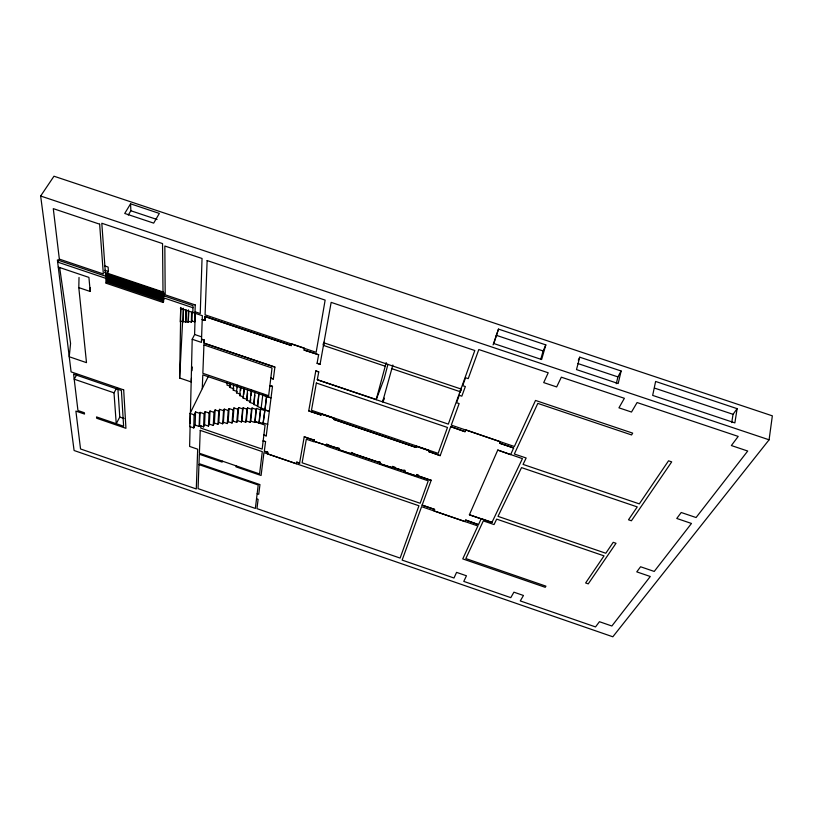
<?xml version="1.0" encoding="UTF-8"?>
<svg xmlns="http://www.w3.org/2000/svg" width="813" height="813" viewBox="0 0 813 813"><rect width="100%" height="100%" fill="white"/><g stroke="black" fill="none" stroke-linecap="round" stroke-linejoin="round"><path stroke-width="1.22" d="M191.441 378.197L191.167 381.937L179.653 378.015L180.801 307.405L180.201 321.918M182.63 320.83L179.653 378.015M180.659 321.054L183.077 321.867L183.26 308.229L182.793 309.103M183.077 321.867L183.514 308.94M183.352 321.348L185.771 322.161L185.964 309.773M185.771 322.161L186.268 310.403M186.086 321.552L188.199 322.273L188.433 309.885M188.199 322.273L188.89 311.399M59.654 267.599L70.568 343.401L69.247 356.755L86.493 362.649L78.8 287.619L79.024 277.477M188.697 321.318L191.34 322.212L191.563 312.304M192.173 312.324L191.97 320.993L194.683 321.907L194.998 321.308M208.697 375.606L190.069 413.421L189.764 426.551L193.758 427.923L195.14 425.067L195.547 411.937L199.592 413.319L199.124 426.439L195.14 425.067M190.11 426.195L189.622 446.428L197.681 449.203L196.289 488.959L80.538 448.959L75.894 411.093L84.532 414.061L84.379 412.74L77.946 410.535L73.597 374.132L121.391 390.494L123.627 426.236L96.534 416.917L96.656 418.238L125.934 428.309L123.688 389.844M190.171 423.664L192.203 339.265L194.642 334.509L201.543 336.846M192.844 312.497L193.006 305.678L163.037 295.566L162.539 243.585L101.798 223.25L105.619 276.196L57.388 259.926L71.097 371.887L123.637 389.864M194.683 321.907L194.947 312.009M195.232 312.639L194.602 334.489M193.758 427.923L194.134 414.813L195.547 411.937M78.8 287.619L90.192 291.471L90.314 287.68M180.344 308.279L202.356 315.708L201.421 342.385L192.203 339.265M199.581 425.484L200.059 412.364L204.114 413.746L203.565 426.855L199.581 425.484L199.124 426.439M200.862 425.606L200.76 428.065L262.162 449.111L265.079 425.108L254.317 421.429M202.264 388.665L202.793 374.864L271.044 397.882L266.461 396.52M204.195 340.027L204.083 343.086L274.896 367.08L203.992 343.259L204.195 340.027L201.614 339.153M204.866 320.403L202.224 319.509L204.866 320.403L205.1 316.43L291.298 345.525L205.008 316.603M204.957 320.231L205.1 316.43M204.561 424.782L205.13 411.663L209.073 413.004L208.443 426.114L204.561 424.782L203.565 426.855M209.388 424.132L210.028 411.012L213.971 412.354L213.26 425.453L209.388 424.132L208.443 426.114M214.398 423.055L215.13 409.925L218.748 411.165L217.955 424.264L214.398 423.055L213.26 425.453M218.809 422.465L219.612 409.346L223.545 410.687L222.671 423.786L218.809 422.465L217.955 424.264M223.402 422.242L224.276 409.132L228.209 410.474L227.264 423.563L223.402 422.242L222.671 423.786M227.173 382.598L227 385.108L230.567 386.317L230.008 387.496L233.88 388.817L233.25 390.169L237.132 391.49L236.492 392.842L240.384 394.173L239.713 395.616L243.605 396.937L243.097 398.045L247 399.376L246.603 400.23L250.506 401.551L250.069 402.496L253.981 403.827L253.666 404.508L257.68 405.88L257.406 406.48L265.048 409.579L263.066 423.553L259.225 422.232L260.699 409.183L264.621 410.524M222.234 461.083L222.162 462.099L199.348 454.254L198.992 463.603L259.957 484.599L258.747 494.284L257.152 493.725M191.98 370.728L192.254 366.988M230.008 387.496L230.272 383.746M228.148 421.683L229.103 408.573L233.036 409.915L232.01 423.004L228.148 421.683L227.264 423.563M233.25 390.169L233.626 385.179M232.914 421.032L233.961 407.933L237.884 409.264L236.776 422.354L232.914 421.032L232.01 423.004M236.492 392.842L237.101 385.372M237.437 387.75L237.64 385.26M237.569 420.646L238.687 407.547L242.609 408.878L241.42 421.967L237.569 420.646L236.776 422.354M239.713 395.616L240.455 386.917M240.709 390.443L240.922 387.953M236.146 465.869L236.055 466.875L261.085 475.483L263.94 452.628L418.939 505.767L400.118 558.084L256.959 508.623L258.117 499.355L256.532 498.806M243.097 398.045L243.991 388.126M243.829 394.457L244.286 389.498M241.888 420.941L243.087 407.852L247 409.183L245.75 422.262L241.888 420.941L241.42 421.967M246.603 400.23L247.538 390.331M247 399.376L247.579 393.187M246.329 420.982L247.599 407.892L251.512 409.234L250.18 422.293L246.329 420.982L245.75 422.262M250.069 402.496L251.298 390.149M250.506 401.551L250.75 399.081M251.115 395.382L251.613 390.433M250.719 421.104L252.06 408.024L256.085 409.396L254.682 422.455L250.719 421.104L250.18 422.293M253.666 404.508L254.947 392.191M253.981 403.827L254.876 395.199M255.099 421.52L256.512 408.451L260.434 409.793L258.951 422.831L255.099 421.52L254.682 422.455M257.406 406.48L258.89 392.953L258.493 393.817M257.68 405.88L258.89 394.803M261.125 408.238L262.863 394.305M263.066 423.553L264.855 410.006L269.357 411.348L264.926 409.833L266.532 396.348M265.048 409.579L266.654 396.094L262.477 395.169M264.327 451.225L267.721 452.191L264.327 451.225L265.577 441.622L263.148 440.981L265.577 441.622M266.247 435.849L263.869 435.036L266.247 435.849L272.487 386.338L269.886 385.657L272.487 386.338M273.351 379L270.8 378.136L273.351 379L274.896 367.08M267.721 452.191L267.457 453.827L296.41 463.756L296.735 462.14L299.621 463.125L296.735 462.14M769.088 439.803L772.35 415.839L53.983 176.218L40.65 196.014L74.095 450.514L612.829 636.782L769.088 439.803L40.65 196.014M291.217 345.708L291.542 343.808L304.418 348.157L304.072 350.047L318.625 354.753L304.072 350.047M737.127 408.665L734.871 422.892L652.666 395.403L655.613 381.46L737.127 408.665L733.041 414.325L731.72 422.587M299.55 463.298L304.225 436.825L314.245 440.24L304.225 436.825M333.696 419.406L416.043 447.435L333.696 419.406L333.96 418.278L321.155 413.919L320.891 415.047L308.727 410.911L315.79 370.921L318.747 371.917L317.294 379.742L448.319 424.122L474.812 350.515L331.155 302.375L320.068 364.295L317.08 363.289L318.625 354.753M311.989 439.467L314.326 439.823L313.92 441.794L306.328 439.203L302.111 462.8L420.169 503.267L428.248 480.849L326.135 445.971L326.572 444.01L329.245 445.361M320.891 415.047L321.155 413.919M336.958 448.004L339.214 448.258L338.848 449.731L351.104 453.918L351.48 452.455L353.94 453.796M621.132 371.002L618.185 383.533L576.488 369.59L579.75 357.192L621.132 371.002L617.9 376.907L616.295 383.716M351.104 453.918L351.368 452.922L380.25 462.79L351.307 453.095M386.205 362.598L376.246 399.498L317.294 379.742M387.913 364.366L384.132 378.858L376.175 399.681M392.852 365.007L382.618 401.866L383.929 398.39M378.817 462.292L378.98 461.713L380.413 462.201L379.966 463.715L392.171 467.688L379.966 463.715M545.818 344.895L541.621 359.529L493.857 343.553L498.491 329.102L545.818 344.895L543.145 350.962L540.696 359.468M513.653 447.983L499.599 443.217L513.653 447.983L510.625 454.64L497.769 450.067L469.386 514.781L491.916 522.505L522.424 458.634L497.769 450.067M465.697 520.056L478.491 524.639L465.697 520.056L465.046 521.58L434.02 510.94L434.599 509.395L422.14 505.127L434.599 509.395M481.164 518.816L469.386 514.781M500.28 441.723L465.727 429.813L465.016 431.703L450.727 426.652L465.016 431.703M392.1 467.861L392.567 466.357L394.884 467.15L394.701 467.719M403.543 470.747L403.787 469.995L405.026 470.422L404.498 472.028L416.327 476.072L416.876 474.467L418.349 474.975L418.095 475.717M493.074 344.875L498.491 329.102M416.043 447.435L416.408 446.327L429.325 450.727L416.408 446.327M440.179 455.646L429.01 451.642L440.179 455.646L450.727 426.652M461.205 388.045L460.006 391.653L391.5 368.553M459.934 392.527L461.438 388.004M460.361 391.886L461.489 388.482M416.622 475.209L431.164 480.371L416.561 475.381M428.949 451.825L429.325 450.727M404.498 472.028L416.388 475.89M422.089 505.3L431.225 480.198M383.045 401.713L384.346 398.238M338.848 449.731L351.165 453.745M333.96 418.278L321.074 414.091M308.727 410.911L320.962 414.874M320.068 364.295L317.08 363.289M318.747 371.917L315.79 370.921M323.046 344.458L324.021 342.171M323.411 345.596L324.478 343.116M499.548 443.41L500.33 441.54M267.731 424.356L263.3 423.034M258.951 422.831L259.225 422.232M260.434 409.793L260.699 409.183M256.085 409.396L256.512 408.451M251.512 409.234L252.06 408.024M247 409.183L247.599 407.892M478.491 524.639L481.255 518.603L492.007 522.292M242.609 408.878L243.087 407.852M237.884 409.264L238.687 407.547M233.036 409.915L233.961 407.933M228.209 410.474L229.103 408.573M223.545 410.687L224.276 409.132M218.748 411.165L219.612 409.346M213.971 412.354L215.13 409.925M209.073 413.004L210.028 411.012M204.114 413.746L205.13 411.663M199.592 413.319L200.059 412.364M578.287 360.189L579.75 357.192M191.34 322.212L192.244 320.474M117.875 388.543L119.785 417.059L116.239 423.695L114.013 392.831L116.655 387.994M164.155 293.076L108.21 274.205L105.771 278.32L106.117 283.219L163.098 302.456L163.057 297.649L164.196 295.566M163.098 302.456L163.708 300.21L106.696 280.963L108.21 274.205M76.95 374.407L74.196 379.193L114.013 392.831M106.117 283.219L106.696 280.963M105.619 276.196L108.414 271.481L108.119 267.071L104.786 265.942M128.281 215.028L130.863 210.76L130.578 203.819L159.338 213.423L153.677 223.128L124.724 213.453L130.578 203.819M59.41 259.296L57.652 262.091L105.771 278.32M130.863 210.76L157.041 219.5M654.516 388.096L733.041 414.325M496.164 335.271L543.145 350.962M577.992 363.574L617.9 376.907M323.909 342.812L460.961 389M104.826 270.272L108.414 271.481M323.493 345.413L384.854 366.104M104.775 272.335L163.291 292.06M108.292 275.343L164.165 294.184M107.885 276.024L163.779 294.875M107.946 276.887L163.789 295.729M107.54 277.579L163.403 296.43M107.601 278.432L163.413 297.273M163.057 297.649L192.955 307.741M107.143 279.205L164.175 298.452M107.204 280.109L164.185 299.336M106.777 282.101L163.718 301.318M58.262 267.06L88.922 277.406L90.192 291.471M201.533 339.326L204.114 340.2M190.069 413.421L194.134 414.813M119.785 417.059L123.993 418.512M195.222 304.936L195.039 311.775L200.242 313.533L202.041 258.483L164.836 246.014L165.191 294.814L195.222 304.936M198.961 464.599L198.057 488.633L255.353 508.43L258.219 485.005L198.961 464.599M200.242 430.362L199.388 453.227L259.571 473.928L262.304 451.642L200.242 430.362M203.931 344.915L202.854 373.309L268.656 395.707L272.03 367.994L203.931 344.915M207.142 260.567L205.079 314.834L316.155 352.324L325.139 300.099L207.142 260.567M316.369 383.025L311.491 410.28L438.156 453.369L447.485 427.465L316.369 383.025M404.783 471.164L392.333 467.109L404.783 471.164M459.233 395.301L456.56 402.699L459.142 403.563L451.286 425.128L514.365 446.5L535.513 400.443L632.687 433.136L631.589 434.945L537.81 403.39L514.334 454L526.153 458.004L523.064 464.416L639.313 503.877L668.54 460.808L671.701 461.875L631.406 520.777L628.51 519.792L637.25 506.916L521.529 467.617L498.003 516.367L605.807 553.247L613.215 542.332L616.01 543.287L588.246 583.876L585.624 582.972L604.029 555.868L496.672 519.121L494.05 524.568L483.318 520.889L465.839 558.561L545.93 586.153L545.218 587.311L462.76 558.897L477.871 525.97L421.591 506.672L402.13 560.096L453.979 578.013L456.571 572.372L466.459 575.787L463.776 581.397L510.798 597.646L513.918 592.179L523.47 595.482L520.269 600.919L595.533 626.925L599.435 621.711L611.864 626L650.288 576.498L636.762 571.864L640.583 566.763L654.221 571.437L691.477 523.46L676.762 518.46L681.223 512.505L696.08 517.535L747.716 451.032L731.365 445.544L738.204 436.418L637.087 402.547L631.498 412.049L618.947 407.831L624.384 398.299L561.336 377.181L556.671 386.937L543.704 382.598L548.216 372.781L478.816 349.539L468.217 378.655L465.554 377.76L462.709 385.647L465.351 386.531L461.835 396.175L459.233 395.301M339.102 448.735L326.42 444.599L339.102 448.735M326.298 445.321L314.011 441.317L326.298 445.321M99.643 224.175L53.282 208.636L59.349 259.113L103.342 273.951L99.643 224.175"/></g></svg>
